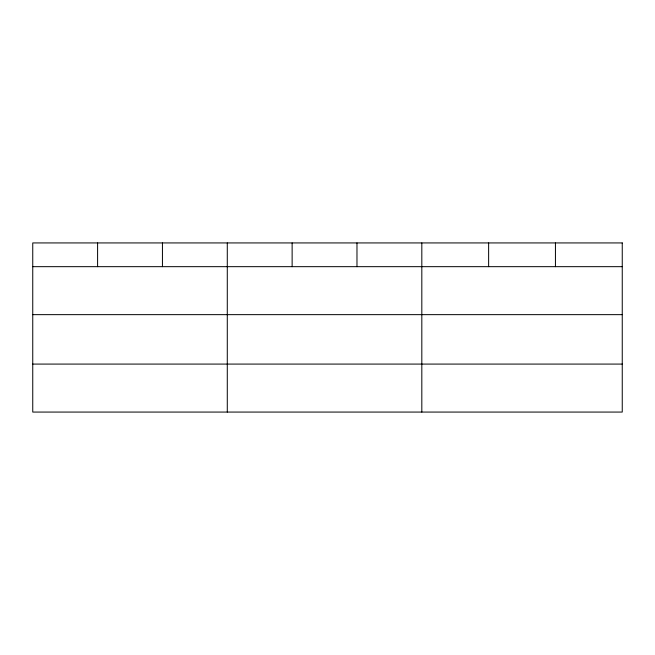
<?xml version="1.0" encoding="UTF-8"?>
<svg xmlns="http://www.w3.org/2000/svg" width="655" height="655" viewBox="0 0 655 655"><rect width="100%" height="100%" fill="white"/><g stroke="black" fill="none" stroke-linecap="round" stroke-linejoin="round"><path stroke-width="0.98" d="M32.75 266.667L622.25 266.667M32.75 314.646L622.25 314.646M32.75 364.082L622.25 364.082M555.44 242.931L555.44 266.667M488.63 242.931L488.63 266.667M421.82 242.931L421.82 412.069M356.975 242.931L356.975 266.667M292.13 242.931L292.13 266.667M227.285 242.931L227.285 412.069M162.44 242.931L162.44 266.667M97.595 242.931L97.595 266.667M622.25 242.931L32.75 242.931L32.75 412.069L622.25 412.069L622.25 242.931"/></g></svg>
